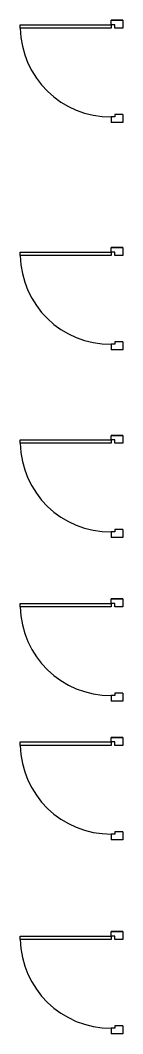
# Model space of a CAD drawing. Header units: millimetres. Extents: x -20622 to 21990, y -10877 to 8500.
# Drawn here: x 2425 to 3325, y -10877 to -1957 of the extents above; entities that cross this region are included whole.
import ezdxf

# ---------------------------------------------------------------- set-up
doc = ezdxf.new("R2010")
doc.units = ezdxf.units.MM
doc.layers.add('DOORS', color=50, linetype='Continuous')

msp = doc.modelspace()

# ---------------------------------------------------------------- linework, layer by layer
at = {"layer": 'DOORS'}
for p, q in [((3225, -1997.1), (3225, -1957.1)), ((3225, -1957.1), (3325, -1957.1)), ((3325, -1957.1), (3225, -1957.1)), ((3325, -1957.1), (3325, -2027.1)), ((3255, -1997.1), (3225, -1997.1)), ((3255, -2027.1), (3255, -1997.1)), ((3325, -2027.1), (3255, -2027.1)), ((3255, -2807.1), (3225, -2807.1)), ((3225, -2807.1), (3225, -2857.1)), ((3325, -2787.1), (3255, -2787.1)), ((3255, -2787.1), (3255, -2807.1)), ((3325, -2787.1), (3325, -2857.1)), ((3325, -2857.1), (3225, -2857.1)), ((3225, -3998.4), (3225, -3958.4)), ((3225, -3958.4), (3325, -3958.4)), ((3325, -3958.4), (3225, -3958.4)), ((3255, -3998.4), (3225, -3998.4)), ((3255, -4028.4), (3255, -3998.4)), ((3325, -3958.4), (3325, -4028.4)), ((3325, -4028.4), (3255, -4028.4)), ((3255, -4808.4), (3225, -4808.4)), ((3225, -4808.4), (3225, -4858.4)), ((3325, -4788.4), (3255, -4788.4)), ((3255, -4788.4), (3255, -4808.4)), ((3325, -4788.4), (3325, -4858.4)), ((3325, -4858.4), (3225, -4858.4)), ((3225, -5650.3), (3225, -5610.3)), ((3225, -5610.3), (3325, -5610.3)), ((3325, -5610.3), (3225, -5610.3)), ((3325, -5610.3), (3325, -5680.3)), ((3255, -5650.3), (3225, -5650.3)), ((3255, -5680.3), (3255, -5650.3)), ((3325, -5680.3), (3255, -5680.3)), ((3255, -6460.3), (3225, -6460.3)), ((3225, -6460.3), (3225, -6510.3)), ((3325, -6510.3), (3225, -6510.3)), ((3325, -6440.3), (3255, -6440.3)), ((3255, -6440.3), (3255, -6460.3)), ((3325, -6440.3), (3325, -6510.3)), ((3225, -7089.1), (3225, -7049.1)), ((3225, -7049.1), (3325, -7049.1)), ((3325, -7049.1), (3225, -7049.1)), ((3255, -7089.1), (3225, -7089.1)), ((3255, -7119.1), (3255, -7089.1)), ((3325, -7119.1), (3255, -7119.1)), ((3325, -7049.1), (3325, -7119.1)), ((3255, -7899.1), (3225, -7899.1)), ((3225, -7899.1), (3225, -7949.1)), ((3325, -7879.1), (3255, -7879.1)), ((3255, -7879.1), (3255, -7899.1)), ((3325, -7879.1), (3325, -7949.1)), ((3325, -7949.1), (3225, -7949.1)), ((3225, -8308.9), (3225, -8268.9)), ((3225, -8268.9), (3325, -8268.9)), ((3325, -8268.9), (3225, -8268.9)), ((3325, -8268.9), (3325, -8338.9)), ((3255, -8308.9), (3225, -8308.9)), ((3255, -8338.9), (3255, -8308.9)), ((3325, -8338.9), (3255, -8338.9)), ((3255, -9118.9), (3225, -9118.9)), ((3225, -9118.9), (3225, -9168.9)), ((3325, -9168.9), (3225, -9168.9)), ((3325, -9098.9), (3255, -9098.9)), ((3255, -9098.9), (3255, -9118.9)), ((3325, -9098.9), (3325, -9168.9)), ((3225, -10016.7), (3225, -9976.7)), ((3225, -9976.7), (3325, -9976.7)), ((3325, -9976.7), (3225, -9976.7)), ((3325, -9976.7), (3325, -10046.7)), ((3255, -10016.7), (3225, -10016.7)), ((3255, -10046.7), (3255, -10016.7)), ((3325, -10046.7), (3255, -10046.7)), ((3255, -10826.7), (3225, -10826.7)), ((3225, -10826.7), (3225, -10876.7)), ((3325, -10876.7), (3225, -10876.7)), ((3325, -10806.7), (3255, -10806.7)), ((3255, -10806.7), (3255, -10826.7)), ((3325, -10806.7), (3325, -10876.7))]:
    msp.add_line(p, q, dxfattribs=at)
for points in [[(3225, -1997.1), (3225, -2027.1), (2425, -2027.1), (2425, -1997.1)], [(3225, -3998.4), (3225, -4028.4), (2425, -4028.4), (2425, -3998.4)], [(3225, -5650.3), (3225, -5680.3), (2425, -5680.3), (2425, -5650.3)], [(3225, -7089.1), (3225, -7119.1), (2425, -7119.1), (2425, -7089.1)], [(3225, -8308.9), (3225, -8338.9), (2425, -8338.9), (2425, -8308.9)], [(3225, -10016.7), (3225, -10046.7), (2425, -10046.7), (2425, -10016.7)]]:
    msp.add_lwpolyline(points, close=True, dxfattribs=at)
for centre in [(3218.3, -2013.7), (3218.3, -4015.1), (3218.3, -5667), (3218.3, -7105.7), (3218.3, -8325.6), (3218.3, -10033.4)]:
    msp.add_arc(centre, 793.4, 180.96653, 270.48392, dxfattribs=at)

doc.saveas('drawing.dxf')
